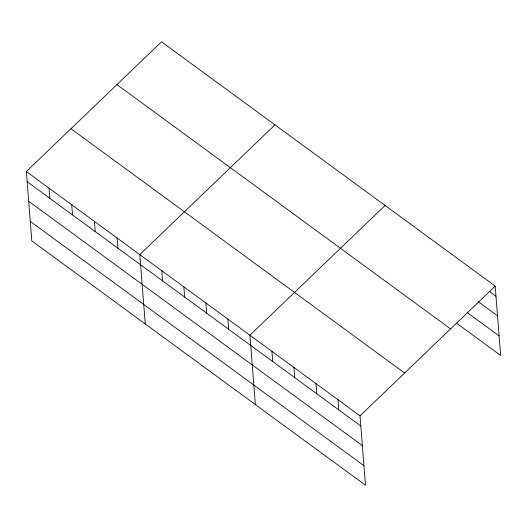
<?xml version="1.0" encoding="UTF-8"?>
<svg xmlns="http://www.w3.org/2000/svg" width="527" height="527" viewBox="0 0 527 527"><rect width="100%" height="100%" fill="white"/><g stroke="black" fill="none" stroke-linecap="round" stroke-linejoin="round"><path stroke-width="0.79" d="M26.35 171.558L360.02 415.843L365.474 485.202L31.811 240.918L26.35 171.558L161.525 41.798L495.189 286.082L500.65 355.442L456.606 323.196M274.969 124.853L139.8 254.613L145.254 323.98M385.079 205.464L249.91 335.225L255.364 404.591M360.02 415.843L495.189 286.082M489.517 291.53L495.993 296.273M478.101 301.576L497.528 315.798M467.377 312.682L499.115 335.916M116.915 84.616L450.585 328.901M70.954 128.733L404.624 373.017M27.154 181.749L360.817 426.033M28.689 201.274L362.359 445.559M30.27 221.393L363.94 465.677M337.998 399.716L338.795 409.907M315.976 383.597L316.773 393.788M293.954 367.471L294.751 377.661M271.932 351.351L272.729 361.542M227.888 319.105L228.685 329.296M205.866 302.979L206.663 313.176M183.844 286.859L184.641 297.05M161.822 270.733L162.619 280.931M117.106 238L117.91 248.191M94.419 221.393L95.222 231.584M71.731 204.779L72.528 214.97M49.037 188.165L49.841 198.363"/></g></svg>
